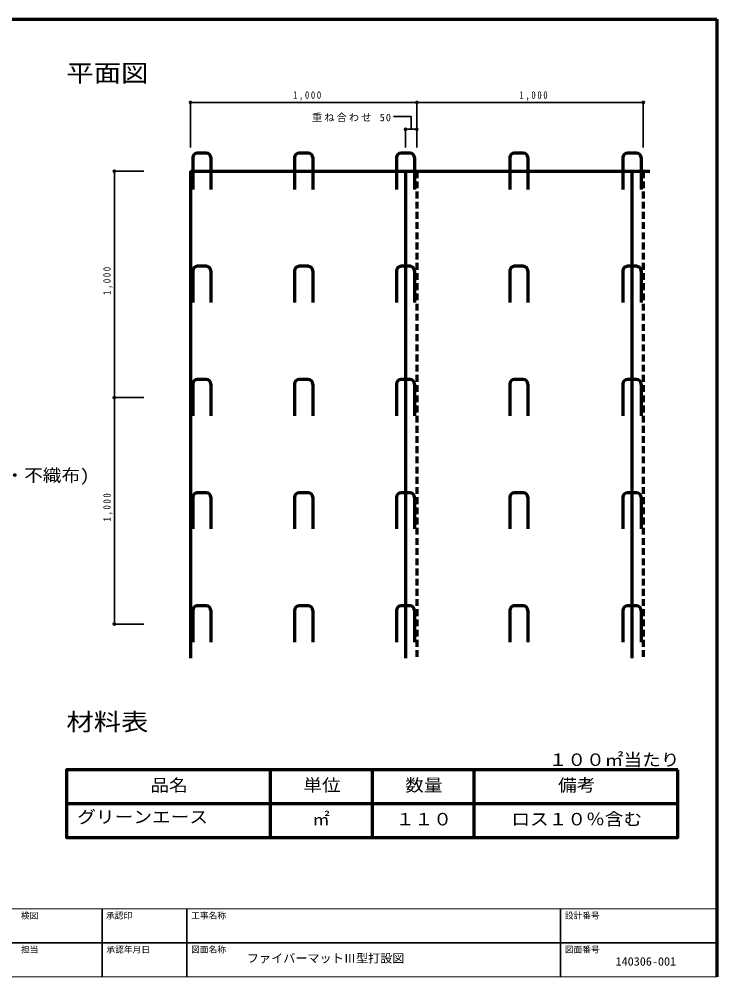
# Model space of a CAD drawing. Units: millimetres, scale not verified. Extents: x -3048 to 3042, y -2120 to 2110.
# Drawn here: x -39 to 3042, y -2120 to 2110 of the extents above; entities that cross this region are included whole.
import ezdxf
from ezdxf.enums import TextEntityAlignment as Align

# ---------------------------------------------------------------- set-up
doc = ezdxf.new("R2010")
doc.units = ezdxf.units.MM
doc.header["$LTSCALE"] = 15
doc.header["$PDMODE"] = 32
doc.header["$PDSIZE"] = 9
doc.linetypes.add('DASHED2', pattern=[3, 2, -1])
for name, color, linetype, lineweight in [('0-1_用紙枠', 7, 'Continuous', 70), ('0-3', 7, 'Continuous', 35), ('1-B_名称', 7, 'Continuous', 70), ('2-1_マット・シート', 7, 'Continuous', 70), ('2-2_止釘・ｱﾝｶｰﾋﾟﾝ・目串', 7, 'Continuous', 70), ('2-A_寸法', 4, 'Continuous', 35), ('4-1_枠組み', 7, 'Continuous', 70)]:
    doc.layers.add(name, color=color, linetype=linetype, lineweight=lineweight)
doc.layers.add('3-2_文字', color=7, linetype='Continuous')
doc.layers.add('4-2_文字', color=7, linetype='Continuous')
doc.styles.add('HG丸ｺﾞｼｯｸM-PRO', font='')
doc.styles.add('ＭＳ ゴシック', font='')
doc.styles.get('HG丸ｺﾞｼｯｸM-PRO').set_extended_font_data('HG丸ｺﾞｼｯｸM-PRO')
doc.styles.get('ＭＳ ゴシック').set_extended_font_data('MS Gothic')

msp = doc.modelspace()

# ---------------------------------------------------------------- linework, layer by layer
at = {"layer": '0-1_用紙枠'}
for p, q in [((-3047.66, 2110.34), (3042.34, 2110.34)), ((3042.34, 2110.34), (3042.34, -2119.66))]:
    msp.add_line(p, q, dxfattribs=at)
at = {"layer": '0-3', "color": 2, "lineweight": 18}
msp.add_line((-3047.66, -1819.66), (3042.34, -1819.66), dxfattribs=at)
at = {"layer": '0-3', "color": 4}
for p, q in [((327.34, -1819.66), (327.34, -2119.66)), ((702.34, -1819.66), (702.34, -2119.66)), ((2352.34, -1819.66), (2352.34, -2119.66)), ((-1022.66, -1969.66), (3042.34, -1969.66))]:
    msp.add_line(p, q, dxfattribs=at)
at = {"layer": '0-3', "color": 6, "lineweight": 18}
msp.add_line((-3047.66, -2119.66), (3042.34, -2119.66), dxfattribs=at)
at = {"layer": '2-1_マット・シート'}
for p, q in [((717.64, 1438.62), (717.64, -561.38)), ((717.64, 1438.62), (2667.64, 1438.62)), ((1667.64, 1438.62), (1667.64, -711.38)), ((2667.64, 1438.62), (2667.64, -561.38)), ((2667.64, 1438.62), (2746.35, 1438.62)), ((2667.64, -561.38), (2667.64, -711.38))]:
    msp.add_line(p, q, dxfattribs=at)
at = {"layer": '2-1_マット・シート', "linetype": 'DASHED2'}
for p, q in [((1717.64, 1438.62), (1717.64, -711.38)), ((2717.64, 1438.62), (2717.64, -541.38)), ((2717.64, -541.38), (2717.64, -711.38))]:
    msp.add_line(p, q, dxfattribs=at)
at = {"layer": '2-1_マット・シート'}
msp.add_lwpolyline([(717.64, -561.38), (717.64, -641.38), (717.64, -711.38)], dxfattribs=at)
at = {"layer": '2-2_止釘・ｱﾝｶｰﾋﾟﾝ・目串'}
for p, q in [((727.64, 1498.62), (727.64, 1358.62)), ((787.64, 1518.62), (747.64, 1518.62)), ((807.64, 1498.62), (807.64, 1358.62)), ((1177.64, 1498.62), (1177.64, 1358.62)), ((1237.64, 1518.62), (1197.64, 1518.62)), ((1257.64, 1498.62), (1257.64, 1358.62)), ((1627.64, 1498.62), (1627.64, 1358.62)), ((1687.64, 1518.62), (1647.64, 1518.62)), ((1707.64, 1498.62), (1707.64, 1358.62)), ((2127.64, 1498.62), (2127.64, 1358.62)), ((2187.64, 1518.62), (2147.64, 1518.62)), ((2207.64, 1498.62), (2207.64, 1358.62)), ((2627.64, 1498.62), (2627.64, 1358.62)), ((2687.64, 1518.62), (2647.64, 1518.62)), ((2707.64, 1498.62), (2707.64, 1358.62)), ((787.64, 1018.62), (747.64, 1018.62)), ((1237.64, 1018.62), (1197.64, 1018.62)), ((1687.64, 1018.62), (1647.64, 1018.62)), ((2187.64, 1018.62), (2147.64, 1018.62)), ((2687.64, 1018.62), (2647.64, 1018.62)), ((727.64, 998.62), (727.64, 858.62)), ((807.64, 998.62), (807.64, 858.62)), ((1177.64, 998.62), (1177.64, 858.62)), ((1257.64, 998.62), (1257.64, 858.62)), ((1627.64, 998.62), (1627.64, 858.62)), ((1707.64, 998.62), (1707.64, 858.62)), ((2127.64, 998.62), (2127.64, 858.62)), ((2207.64, 998.62), (2207.64, 858.62)), ((2627.64, 998.62), (2627.64, 858.62)), ((2707.64, 998.62), (2707.64, 858.62)), ((787.64, 518.62), (747.64, 518.62)), ((1237.64, 518.62), (1197.64, 518.62)), ((1687.64, 518.62), (1647.64, 518.62)), ((2187.64, 518.62), (2147.64, 518.62)), ((2687.64, 518.62), (2647.64, 518.62)), ((727.64, 498.62), (727.64, 358.62)), ((807.64, 498.62), (807.64, 358.62)), ((1177.64, 498.62), (1177.64, 358.62)), ((1257.64, 498.62), (1257.64, 358.62)), ((1627.64, 498.62), (1627.64, 358.62)), ((1707.64, 498.62), (1707.64, 358.62)), ((2127.64, 498.62), (2127.64, 358.62)), ((2207.64, 498.62), (2207.64, 358.62)), ((2627.64, 498.62), (2627.64, 358.62)), ((2707.64, 498.62), (2707.64, 358.62)), ((787.64, 18.62), (747.64, 18.62)), ((1237.64, 18.62), (1197.64, 18.62)), ((1687.64, 18.62), (1647.64, 18.62)), ((2187.64, 18.62), (2147.64, 18.62)), ((2687.64, 18.62), (2647.64, 18.62)), ((727.64, -1.38), (727.64, -141.38)), ((807.64, -1.38), (807.64, -141.38)), ((1177.64, -1.38), (1177.64, -141.38)), ((1257.64, -1.38), (1257.64, -141.38)), ((1627.64, -1.38), (1627.64, -141.38)), ((1707.64, -1.38), (1707.64, -141.38)), ((2127.64, -1.38), (2127.64, -141.38)), ((2207.64, -1.38), (2207.64, -141.38)), ((2627.64, -1.38), (2627.64, -141.38)), ((2707.64, -1.38), (2707.64, -141.38)), ((727.64, -501.38), (727.64, -641.38)), ((787.64, -481.38), (747.64, -481.38)), ((807.64, -501.38), (807.64, -641.38)), ((1177.64, -501.38), (1177.64, -641.38)), ((1237.64, -481.38), (1197.64, -481.38)), ((1257.64, -501.38), (1257.64, -641.38)), ((1627.64, -501.38), (1627.64, -641.38)), ((1687.64, -481.38), (1647.64, -481.38)), ((1707.64, -501.38), (1707.64, -641.38)), ((2127.64, -501.38), (2127.64, -641.38)), ((2187.64, -481.38), (2147.64, -481.38)), ((2207.64, -501.38), (2207.64, -641.38)), ((2627.64, -501.38), (2627.64, -641.38)), ((2687.64, -481.38), (2647.64, -481.38)), ((2707.64, -501.38), (2707.64, -641.38))]:
    msp.add_line(p, q, dxfattribs=at)
for centre, start, end in [((747.64, 1498.62), 90, 180), ((787.64, 1498.62), 0, 90), ((1197.64, 1498.62), 90, 180), ((1237.64, 1498.62), 0, 90), ((1647.64, 1498.62), 90, 180), ((1687.64, 1498.62), 0, 90), ((2147.64, 1498.62), 90, 180), ((2187.64, 1498.62), 0, 90), ((2647.64, 1498.62), 90, 180), ((2687.64, 1498.62), 0, 90), ((747.64, 998.62), 90, 180), ((787.64, 998.62), 0, 90), ((1197.64, 998.62), 90, 180), ((1237.64, 998.62), 0, 90), ((1647.64, 998.62), 90, 180), ((1687.64, 998.62), 0, 90), ((2147.64, 998.62), 90, 180), ((2187.64, 998.62), 0, 90), ((2647.64, 998.62), 90, 180), ((2687.64, 998.62), 0, 90), ((747.64, 498.62), 90, 180), ((787.64, 498.62), 0, 90), ((1197.64, 498.62), 90, 180), ((1237.64, 498.62), 0, 90), ((1647.64, 498.62), 90, 180), ((1687.64, 498.62), 0, 90), ((2147.64, 498.62), 90, 180), ((2187.64, 498.62), 0, 90), ((2647.64, 498.62), 90, 180), ((2687.64, 498.62), 0, 90), ((747.64, -1.38), 90, 180), ((787.64, -1.38), 0, 90), ((1197.64, -1.38), 90, 180), ((1237.64, -1.38), 0, 90), ((1647.64, -1.38), 90, 180), ((1687.64, -1.38), 0, 90), ((2147.64, -1.38), 90, 180), ((2187.64, -1.38), 0, 90), ((2647.64, -1.38), 90, 180), ((2687.64, -1.38), 0, 90), ((747.64, -501.38), 90, 180), ((787.64, -501.38), 0, 90), ((1197.64, -501.38), 90, 180), ((1237.64, -501.38), 0, 90), ((1647.64, -501.38), 90, 180), ((1687.64, -501.38), 0, 90), ((2147.64, -501.38), 90, 180), ((2187.64, -501.38), 0, 90), ((2647.64, -501.38), 90, 180), ((2687.64, -501.38), 0, 90)]:
    msp.add_arc(centre, 20, start, end, dxfattribs=at)
at = {"layer": '2-A_寸法'}
for p, q in [((717.64, 1742.78), (717.64, 1542.78)), ((717.64, 1742.78), (1717.64, 1742.78)), ((717.64, 1742.78), (717.64, 1623.73)), ((1717.64, 1742.78), (1717.64, 1542.78)), ((1717.64, 1742.78), (2717.64, 1742.78)), ((1717.64, 1742.78), (1717.64, 1623.73)), ((2717.64, 1742.78), (2717.64, 1542.78)), ((2717.64, 1742.78), (2717.64, 1623.73)), ((1667.64, 1623.73), (1667.64, 1542.78)), ((1717.64, 1623.73), (1667.64, 1623.73)), ((1717.64, 1623.73), (1717.64, 1542.78)), ((381.6, 1438.62), (381.6, 438.62)), ((381.6, 1438.62), (511.75, 1438.62)), ((381.6, 438.62), (511.75, 438.62)), ((381.6, 438.62), (381.6, -561.38)), ((381.6, -561.38), (511.75, -561.38))]:
    msp.add_line(p, q, dxfattribs=at)
msp.add_lwpolyline([(1692.64, 1623.73), (1692.64, 1680.21), (1614.98, 1680.21)], dxfattribs=at)
for p in [(717.64, 1742.78), (1717.64, 1742.78), (2717.64, 1742.78), (1667.64, 1623.73), (1717.64, 1623.73), (381.6, 1438.62), (381.6, 438.62), (381.6, -561.38)]:
    msp.add_point(p, dxfattribs=at)
at = {"layer": '4-1_枠組み'}
for p, q in [((1069.84, -1204.66), (1069.84, -1504.66)), ((1519.84, -1204.66), (1519.84, -1504.66)), ((1969.84, -1204.66), (1969.84, -1504.66)), ((169.84, -1354.66), (2869.84, -1354.66))]:
    msp.add_line(p, q, dxfattribs=at)
msp.add_lwpolyline([(2869.84, -1204.66), (169.84, -1204.66), (169.84, -1504.66), (2869.84, -1504.66)], close=True, dxfattribs=at)

# ---------------------------------------------------------------- texts
at = {"layer": '0-3', "style": 'HG丸ｺﾞｼｯｸM-PRO'}
for s, p in [('検図', (-30.91, -1871.29)), ('承認印', (344.97, -1871.29)), ('工事名称', (720.84, -1871.29)), ('設計番号', (2370.84, -1871.29)), ('担当', (-30.91, -2021.29)), ('承認年月日', (346.72, -2021.29)), ('図面名称', (720.84, -2021.29)), ('図面番号', (2370.84, -2021.29))]:
    msp.add_text(s, height=27.49, dxfattribs=at).set_placement(p, align=Align.BOTTOM_LEFT)
at = {"layer": '0-3', "style": 'ＭＳ ゴシック', "width": 1.05}
for s, p in [('ファイバーマットⅢ型打設図', (966.69, -2067.81)), ('140306-001', (2595.26, -2081.36))]:
    msp.add_text(s, height=37.39, dxfattribs=at).set_placement(p, align=Align.BOTTOM_LEFT)
at = {"layer": '1-B_名称', "style": 'ＭＳ ゴシック', "width": 1.1}
msp.add_text('種子シート(種子・肥料・土壌改良剤・植生紙・不織布)', height=54.99, dxfattribs=at).set_placement((-1790.56, 51.68), align=Align.BOTTOM_LEFT)
at = {"layer": '2-1_マット・シート', "style": 'ＭＳ ゴシック', "width": 1.15}
msp.add_text('平面図', height=76.98, dxfattribs=at).set_placement((169.84, 1810.34), align=Align.BOTTOM_LEFT)
at = {"layer": '2-A_寸法', "color": 7, "char_height": 32.99, "attachment_point": 7, "style": 'ＭＳ ゴシック'}
for s, insert in [('\\T1.38;\\W0.85;1,000', (1170.76, 1750.28)), ('\\T1.38;\\W0.85;1,000', (2170.76, 1750.28)), ('\\T1.21;重ね合わせ\\~50', (1254.2, 1655.88))]:
    msp.add_mtext(s, dxfattribs=dict(at, insert=insert))
at = {"layer": '2-A_寸法', "color": 7, "char_height": 32.99, "attachment_point": 7, "rotation": 90, "style": 'ＭＳ ゴシック'}
for insert in [(374.1, 891.75), (374.1, -108.25)]:
    msp.add_mtext('\\T1.38;\\W0.85;1,000', dxfattribs=dict(at, insert=insert))
at = {"layer": '3-2_文字', "style": 'ＭＳ ゴシック', "width": 1.1}
msp.add_text('グリーンエース', height=54.99, dxfattribs=at).set_placement((217.86, -1457.14), align=Align.BOTTOM_LEFT)
at = {"layer": '4-2_文字', "style": 'ＭＳ ゴシック'}
for s, height, width, p in [('材料表', 76.98, 1.15, (169.84, -1054.66)), ('１００㎡当たり', 54.99, 1.1, (2299.84, -1204.66)), ('品名', 54.99, 1.1, (541.09, -1317.16)), ('単位', 54.99, 1.1, (1216.09, -1317.16)), ('数量', 54.99, 1.1, (1666.09, -1317.16)), ('備考', 54.99, 1.1, (2341.09, -1317.16)), ('１１０', 54.99, 1.1, (1624.84, -1467.16)), ('ロス１０％含む', 54.99, 1.1, (2134.84, -1467.16))]:
    msp.add_text(s, height=height, dxfattribs=dict(at, width=width)).set_placement(p, align=Align.BOTTOM_LEFT)
msp.add_text('㎡', height=54.99, dxfattribs=at).set_placement((1257.34, -1467.16), align=Align.BOTTOM_LEFT)

doc.saveas('drawing.dxf')
